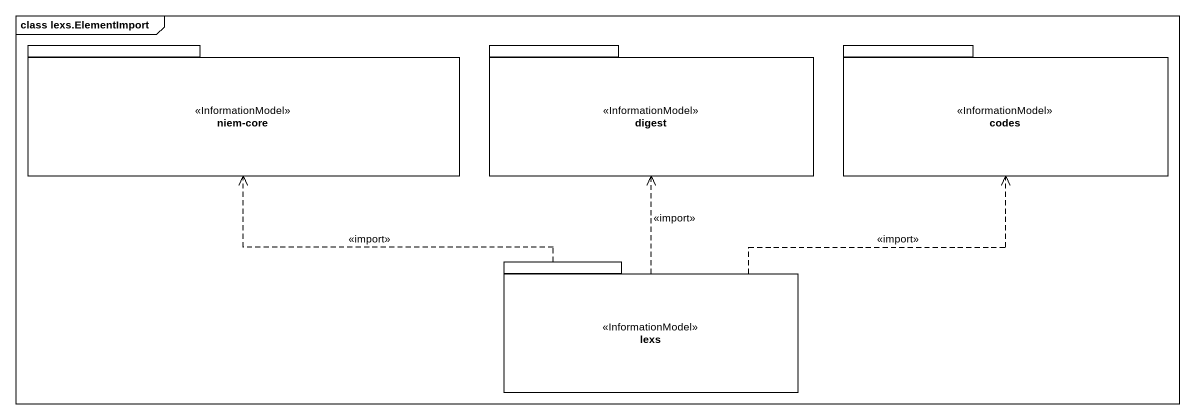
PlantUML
@startuml
mainframe class lexs.ElementImport
package "niem-core" as niem_core <<InformationModel>> {
}
package digest <<InformationModel>> {
}
package codes <<InformationModel>> {
}
package lexs <<InformationModel>> {
}
lexs .left.> niem_core : <<import>>
lexs .up.> digest : <<import>>
lexs .up.> codes : <<import>>
@enduml
